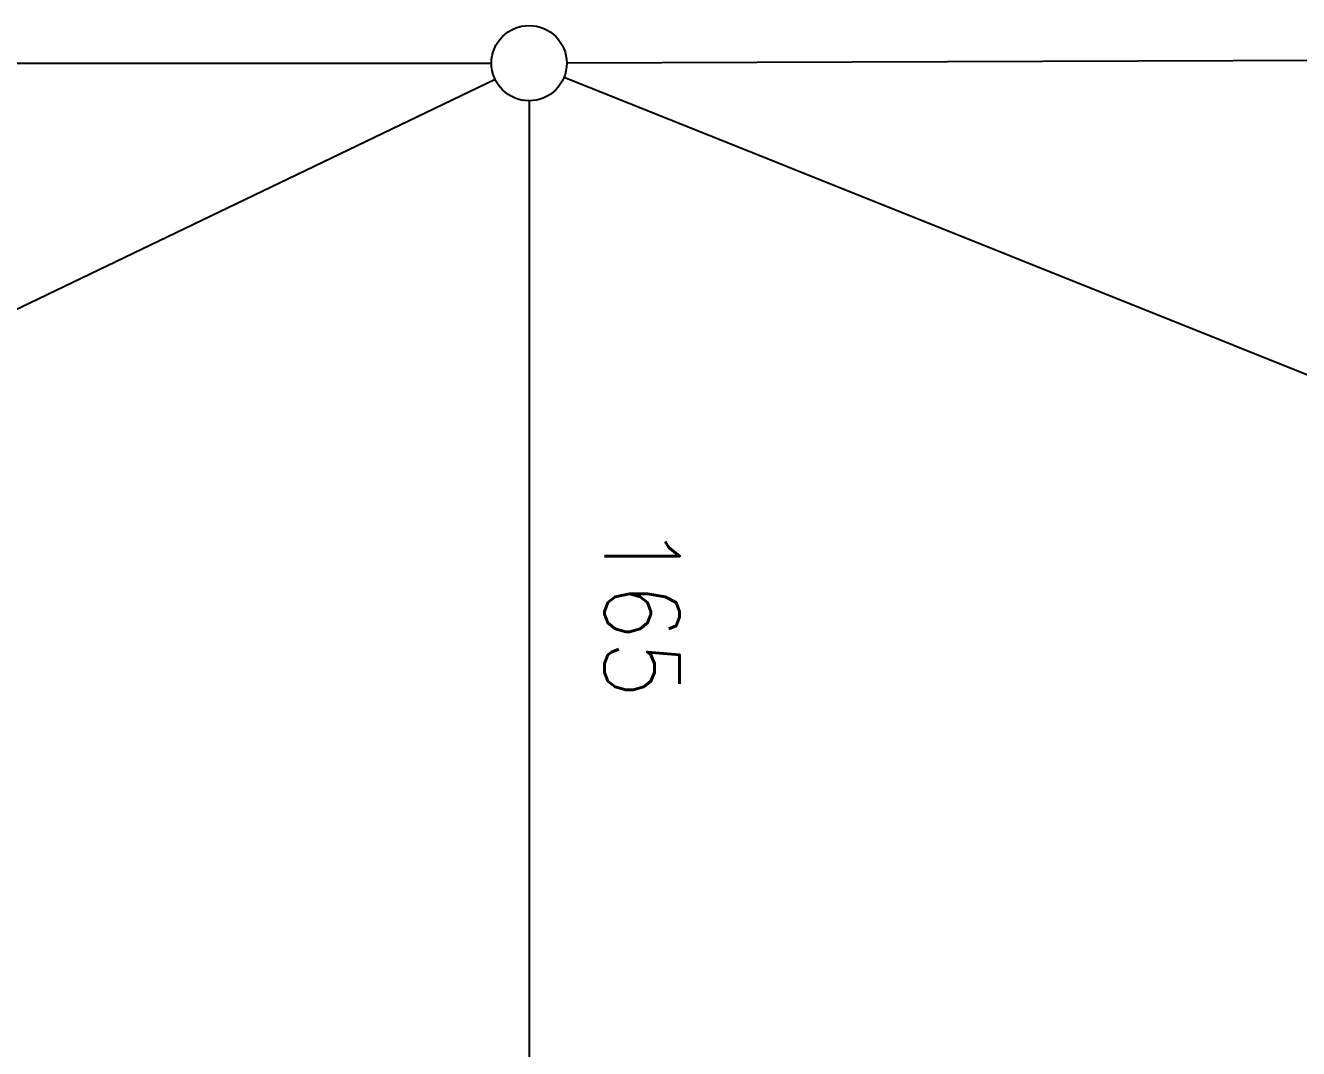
# Model space of a CAD drawing. Header units: inches. Extents: x 47316 to 59086, y 3141 to 11743.
# Drawn here: x 53449.8 to 53534.3, y 8557.8 to 8625.7 of the extents above; entities that cross this region are included whole.
import ezdxf

# ---------------------------------------------------------------- set-up
doc = ezdxf.new("R2010")
doc.units = ezdxf.units.IN
doc.header["$MEASUREMENT"] = 0
doc.styles.get("Standard").update_dxf_attribs({"font": ''})
doc.styles.get('Standard').set_extended_font_data('SimSun')
doc.linetypes.add('_VH_OTCON', pattern='A,0.0001,[7,VeSys.shx,S=0.1,R=0,X=0,Y=0],-0.4,[7,VeSys.shx,S=0.1,R=0,X=0,Y=0],-0.4,["X",Standard,S=1,R=0,X=-0.5,Y=-0.5],-0.0001,[7,VeSys.shx,S=0.1,R=0,X=0,Y=0],-0.4', length=1.2002)
doc.linetypes.add('_VH_UNTAPED', pattern='A,0.0001,[17,VeSys.shx,S=0.1,R=0,X=0,Y=0],-0.4', length=0.4001)

msp = doc.modelspace()

# ---------------------------------------------------------------- linework, layer by layer
at = {"color": 0, "linetype": '_VH_OTCON', "lineweight": -2, "ltscale": 5}
for p, q in [((53485.703, 8623.212), (53638.494, 8623.777)), ((53395.367, 8623.205), (53480.703, 8623.202)), ((53483.203, 8620.702), (53483.203, 8554.211))]:
    msp.add_line(p, q, dxfattribs=at)
at = {"color": 0, "linetype": '_VH_UNTAPED', "lineweight": -2, "ltscale": 5}
for points in [[(53480.949, 8622.12), (53421.977, 8593.801), (53421.661, 8574.277)], [(53485.524, 8622.274), (53544.824, 8598.552), (53544.376, 8558.687)]]:
    msp.add_lwpolyline(points, dxfattribs=at)
at = {"color": 0, "linetype": 'Continuous', "lineweight": -2}
msp.add_circle((53483.203, 8623.202), 2.5, dxfattribs=at)

# ---------------------------------------------------------------- texts
at = {"color": 7, "linetype": '_VH_OTCON', "lineweight": 18, "ltscale": 5, "insert": (53493.203, 8592.6), "char_height": 5, "width": 12.85714, "attachment_point": 1, "rotation": 270}
msp.add_mtext('\\Fromans.shx;\\W0.9000000000;\\T1.0000000000;\\o\\l165', dxfattribs=at)

doc.saveas('drawing.dxf')
